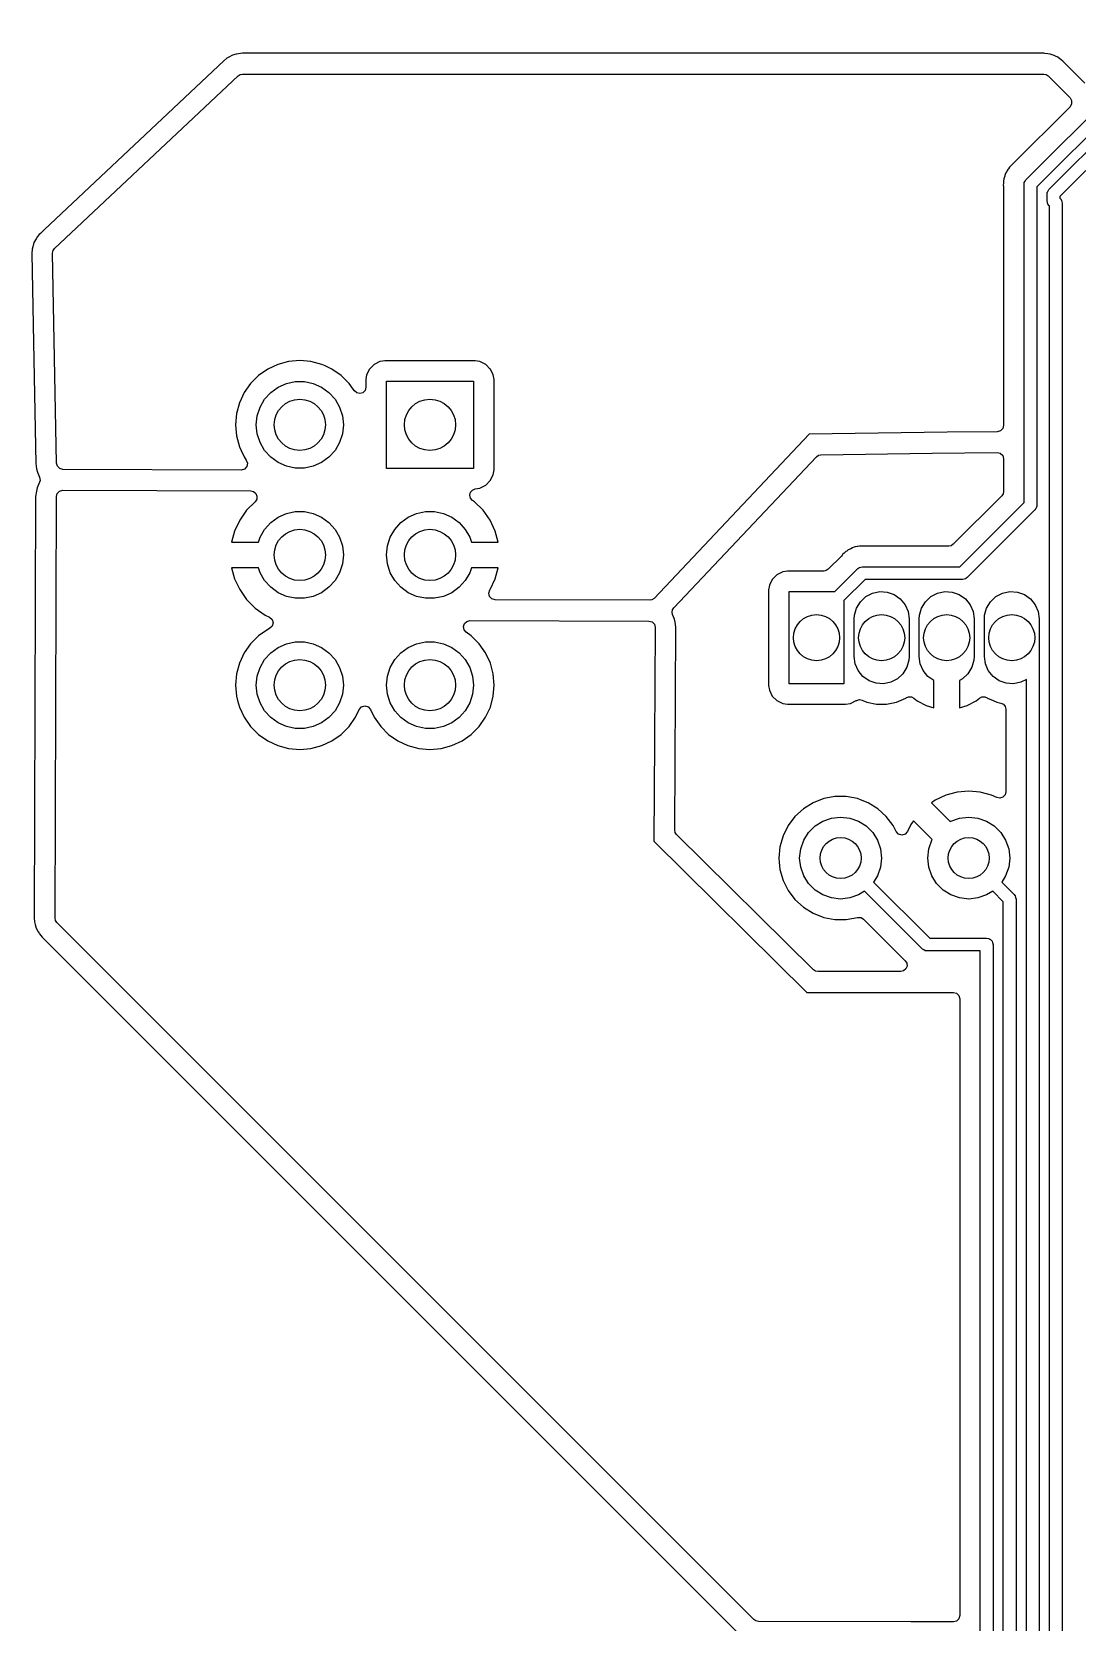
# Model space of a CAD drawing. Extents: x 0.79 to 7.48, y -4.92 to -0.79.
# Drawn here: x 5.858 to 6.661, y -3.867 to -2.645 of the extents above; entities that cross this region are included whole.
import ezdxf

# ---------------------------------------------------------------- set-up
doc = ezdxf.new("R2010")
doc.units = 0
doc.header["$MEASUREMENT"] = 0
doc.layers.add('BLACK', color=7, linetype='CONTINUOUS')

msp = doc.modelspace()

# ---------------------------------------------------------------- linework, layer by layer
at = {"layer": 'BLACK', "linetype": 'CONTINUOUS'}
for p, q in [((6.62152, -2.75847), (6.73524, -2.64475)), ((6.74364, -2.65027), (6.62992, -2.76398)), ((6.01175, -2.66275), (6.00907, -2.66412)), ((6.01464, -2.66191), (6.01175, -2.66275)), ((6.01644, -2.66156), (6.01464, -2.66191)), ((6.01943, -2.66128), (6.01644, -2.66156)), ((6.63522, -2.66128), (6.01943, -2.66128)), ((6.01943, -2.66128), (6.01943, -2.66128)), ((6.636, -2.66136), (6.63522, -2.66128)), ((6.63834, -2.66159), (6.636, -2.66136)), ((6.6402, -2.66196), (6.63834, -2.66159)), ((6.63924, -2.7658), (6.75295, -2.65209)), ((6.6432, -2.66287), (6.6402, -2.66196)), ((6.64431, -2.66346), (6.6432, -2.66287)), ((6.64596, -2.66434), (6.64431, -2.66346)), ((6.76135, -2.65761), (6.64764, -2.77132)), ((6.00514, -2.66694), (5.86735, -2.79662)), ((6.00752, -2.6651), (6.00514, -2.66694)), ((6.00907, -2.66412), (6.00752, -2.6651)), ((6.64754, -2.6654), (6.64596, -2.66434)), ((6.64861, -2.66628), (6.64754, -2.6654)), ((6.64996, -2.66739), (6.64861, -2.66628)), ((6.66668, -2.6841), (6.64996, -2.66739)), ((5.87513, -2.81123), (6.01609, -2.67857)), ((6.01609, -2.67857), (6.01763, -2.67759)), ((6.01763, -2.67759), (6.01943, -2.67724)), ((6.01943, -2.67724), (6.63522, -2.67724)), ((6.63522, -2.67724), (6.63709, -2.67762)), ((6.63709, -2.67762), (6.63867, -2.67867)), ((6.63867, -2.67867), (6.65539, -2.69539)), ((6.65539, -2.69539), (6.65665, -2.69758)), ((6.65665, -2.70011), (6.65539, -2.7023)), ((6.65665, -2.69758), (6.65665, -2.70011)), ((6.65539, -2.7023), (6.61068, -2.74701)), ((6.6088, -2.74877), (6.608, -2.75008)), ((6.61056, -2.74712), (6.6088, -2.74877)), ((6.61068, -2.74701), (6.61056, -2.74712)), ((6.60429, -2.76113), (6.60413, -2.76266)), ((6.60431, -2.76063), (6.60429, -2.76113)), ((6.60449, -2.75847), (6.60431, -2.7591)), ((6.60431, -2.7591), (6.60431, -2.76063)), ((6.60464, -2.75765), (6.60449, -2.75847)), ((6.60471, -2.757), (6.60464, -2.75765)), ((6.60527, -2.75557), (6.60471, -2.757)), ((6.60543, -2.7551), (6.60527, -2.75557)), ((6.60585, -2.75362), (6.60543, -2.7551)), ((6.60619, -2.75306), (6.60585, -2.75362)), ((6.60656, -2.75232), (6.60619, -2.75306)), ((6.6068, -2.75171), (6.60656, -2.75232)), ((6.60772, -2.75049), (6.6068, -2.75171)), ((6.608, -2.75008), (6.60772, -2.75049)), ((6.62008, -2.76195), (6.6202, -2.76108)), ((6.62019, -2.7609), (6.62024, -2.7608)), ((6.6202, -2.76108), (6.62019, -2.7609)), ((6.62024, -2.7608), (6.62028, -2.76056)), ((6.62028, -2.76056), (6.62094, -2.75953)), ((6.62094, -2.75953), (6.62152, -2.75847)), ((6.60413, -2.76266), (6.60424, -2.7633)), ((6.60424, -2.7633), (6.60431, -2.76413)), ((6.60431, -2.76413), (6.60431, -2.94708)), ((6.62008, -3.00643), (6.62008, -2.76195)), ((6.62992, -2.76398), (6.62992, -3.00846)), ((6.6378, -2.76928), (6.63792, -2.76841)), ((6.6378, -2.77472), (6.6378, -2.76928)), ((6.63791, -2.76824), (6.63796, -2.76814)), ((6.63792, -2.76841), (6.63791, -2.76824)), ((6.63796, -2.76814), (6.63799, -2.7679)), ((6.63799, -2.7679), (6.63865, -2.76687)), ((6.63865, -2.76687), (6.63924, -2.7658)), ((6.64764, -2.77132), (6.64764, -2.77268)), ((6.64764, -2.77268), (6.64797, -2.77301)), ((6.64797, -2.77301), (6.64849, -2.77371)), ((6.63814, -2.77588), (6.6378, -2.77472)), ((6.6384, -2.77708), (6.63814, -2.77588)), ((6.63855, -2.77727), (6.6384, -2.77708)), ((6.63858, -2.77738), (6.63855, -2.77727)), ((6.63871, -2.77749), (6.63858, -2.77738)), ((6.63924, -2.7782), (6.63871, -2.77749)), ((6.63957, -2.77853), (6.63924, -2.7782)), ((6.63957, -4.58976), (6.63957, -2.77853)), ((6.64849, -2.77371), (6.64863, -2.77383)), ((6.64863, -2.77383), (6.64866, -2.77393)), ((6.64866, -2.77393), (6.64881, -2.77413)), ((6.64881, -2.77413), (6.64907, -2.77532)), ((6.64907, -2.77532), (6.64941, -2.77649)), ((6.64941, -2.77649), (6.64941, -4.58773)), ((5.86735, -2.79662), (5.86419, -2.7996)), ((5.8583, -2.80988), (5.85792, -2.81186)), ((5.85926, -2.80669), (5.8583, -2.80988)), ((5.86086, -2.80378), (5.85926, -2.80669)), ((5.86202, -2.80212), (5.86086, -2.80378)), ((5.86338, -2.80053), (5.86202, -2.80212)), ((5.86419, -2.7996), (5.86338, -2.80053)), ((5.85792, -2.81186), (5.85763, -2.81518)), ((5.85763, -2.81518), (5.85763, -2.81518)), ((5.85763, -2.81518), (5.85892, -2.88337)), ((5.87359, -2.81487), (5.87398, -2.81289)), ((5.87665, -2.97619), (5.87359, -2.81487)), ((5.87398, -2.81289), (5.87513, -2.81123)), ((5.85892, -2.88337), (5.86069, -2.9765)), ((6.03887, -2.90388), (6.03182, -2.90882)), ((6.04668, -2.90024), (6.03887, -2.90388)), ((6.055, -2.89801), (6.04668, -2.90024)), ((6.06358, -2.89726), (6.055, -2.89801)), ((6.07216, -2.89801), (6.06358, -2.89726)), ((6.08049, -2.90024), (6.07216, -2.89801)), ((6.08301, -2.90142), (6.08049, -2.90024)), ((6.08829, -2.90388), (6.08301, -2.90142)), ((6.09535, -2.90882), (6.08829, -2.90388)), ((6.1172, -2.90383), (6.11494, -2.90828)), ((6.12073, -2.9003), (6.1172, -2.90383)), ((6.12518, -2.89803), (6.12073, -2.9003)), ((6.12703, -2.89774), (6.12518, -2.89803)), ((6.12518, -2.89803), (6.12518, -2.89803)), ((6.12518, -2.89803), (6.12518, -2.89803)), ((6.12888, -2.89744), (6.12703, -2.89774)), ((6.19829, -2.89744), (6.12888, -2.89744)), ((6.20198, -2.89803), (6.19829, -2.89744)), ((6.20643, -2.9003), (6.20198, -2.89803)), ((6.20996, -2.90383), (6.20643, -2.9003)), ((6.20999, -2.90388), (6.20996, -2.90383)), ((6.21223, -2.90828), (6.20999, -2.90388)), ((6.02572, -2.91491), (6.02078, -2.92197)), ((6.03182, -2.90882), (6.02572, -2.91491)), ((6.04119, -2.92181), (6.04685, -2.9177)), ((6.04685, -2.9177), (6.05324, -2.91485)), ((6.05324, -2.91485), (6.06008, -2.9134)), ((6.06008, -2.9134), (6.06708, -2.9134)), ((6.06708, -2.9134), (6.07392, -2.91485)), ((6.07392, -2.91485), (6.08031, -2.9177)), ((6.08031, -2.9177), (6.08597, -2.92181)), ((6.10144, -2.91491), (6.09535, -2.90882)), ((6.10444, -2.91919), (6.10144, -2.91491)), ((6.10547, -2.92066), (6.10444, -2.91919)), ((6.11374, -2.92023), (6.11206, -2.922)), ((6.11435, -2.91786), (6.11374, -2.92023)), ((6.11494, -2.90828), (6.11435, -2.91197)), ((6.11435, -2.91197), (6.11435, -2.91786)), ((6.13012, -2.98014), (6.13012, -2.91321)), ((6.13012, -2.91321), (6.19705, -2.91321)), ((6.19705, -2.91321), (6.19705, -2.98014)), ((6.21281, -2.91197), (6.21223, -2.90828)), ((6.21281, -2.98138), (6.21281, -2.91197)), ((6.01714, -2.92977), (6.01491, -2.9381)), ((6.02078, -2.92197), (6.01714, -2.92977)), ((6.03301, -2.93307), (6.03651, -2.92701)), ((6.03651, -2.92701), (6.04119, -2.92181)), ((6.08597, -2.92181), (6.09066, -2.92701)), ((6.09066, -2.92701), (6.09415, -2.93307)), ((6.10733, -2.92225), (6.10547, -2.92066)), ((6.10972, -2.92274), (6.10733, -2.92225)), ((6.11206, -2.922), (6.10972, -2.92274)), ((6.01491, -2.9381), (6.01416, -2.94668)), ((6.03012, -2.94668), (6.03085, -2.93972)), ((6.03085, -2.93972), (6.03301, -2.93307)), ((6.09415, -2.93307), (6.09632, -2.93972)), ((6.09632, -2.93972), (6.09705, -2.94668)), ((6.01416, -2.94668), (6.01491, -2.95526)), ((6.01491, -2.95526), (6.01714, -2.96358)), ((6.03085, -2.95363), (6.03012, -2.94668)), ((6.03301, -2.96029), (6.03085, -2.95363)), ((6.09632, -2.95363), (6.09415, -2.96029)), ((6.09705, -2.94668), (6.09632, -2.95363)), ((6.45502, -2.95385), (6.33589, -3.08002)), ((6.56096, -2.95246), (6.45502, -2.95385)), ((6.59949, -2.95196), (6.56096, -2.95246)), ((6.60191, -2.95128), (6.59949, -2.95196)), ((6.60367, -2.9495), (6.60191, -2.95128)), ((6.60431, -2.94708), (6.60367, -2.9495)), ((6.01714, -2.96358), (6.01843, -2.96633)), ((6.01843, -2.96633), (6.02078, -2.97139)), ((6.03651, -2.96635), (6.03301, -2.96029)), ((6.04119, -2.97155), (6.03651, -2.96635)), ((6.09066, -2.96635), (6.08597, -2.97155)), ((6.09415, -2.96029), (6.09066, -2.96635)), ((6.46405, -2.96969), (6.54938, -2.96858)), ((6.54938, -2.96858), (6.59937, -2.96792)), ((6.59937, -2.96792), (6.60183, -2.96856)), ((6.60183, -2.96856), (6.60365, -2.97035)), ((5.86069, -2.9765), (5.86129, -2.98056)), ((5.86129, -2.98056), (5.86197, -2.98296)), ((5.87733, -2.97859), (5.87665, -2.97619)), ((5.8791, -2.98034), (5.87733, -2.97859)), ((5.88151, -2.98098), (5.8791, -2.98034)), ((6.01845, -2.98147), (5.88151, -2.98098)), ((6.02099, -2.98077), (6.01845, -2.98147)), ((6.02078, -2.97139), (6.02246, -2.97379)), ((6.02279, -2.97885), (6.02099, -2.98077)), ((6.02246, -2.97379), (6.02334, -2.97627)), ((6.02334, -2.97627), (6.02279, -2.97885)), ((6.04685, -2.97566), (6.04119, -2.97155)), ((6.05324, -2.9785), (6.04685, -2.97566)), ((6.06008, -2.97996), (6.05324, -2.9785)), ((6.06708, -2.97996), (6.06008, -2.97996)), ((6.07392, -2.9785), (6.06708, -2.97996)), ((6.08031, -2.97566), (6.07392, -2.9785)), ((6.08597, -2.97155), (6.08031, -2.97566)), ((6.19705, -2.98014), (6.13012, -2.98014)), ((6.21223, -2.98507), (6.21281, -2.98138)), ((6.35101, -3.08726), (6.46057, -2.97122)), ((6.46057, -2.97122), (6.46215, -2.97011)), ((6.46215, -2.97011), (6.46405, -2.96969)), ((6.60365, -2.97035), (6.60431, -2.97281)), ((6.60431, -2.97281), (6.60431, -2.99787)), ((5.86364, -2.99075), (5.86179, -2.99519)), ((5.86197, -2.98296), (5.86366, -2.98689)), ((5.86402, -2.98943), (5.8635, -2.99069)), ((5.8635, -2.99069), (5.86364, -2.99075)), ((5.86366, -2.98689), (5.86402, -2.98943)), ((6.20198, -2.99532), (6.20643, -2.99306)), ((6.20643, -2.99306), (6.20996, -2.98953)), ((6.20996, -2.98953), (6.21223, -2.98507)), ((5.86057, -3.00176), (5.85952, -3.32552)), ((5.86113, -2.99763), (5.86057, -3.00176)), ((5.86179, -2.99519), (5.86113, -2.99763)), ((5.87548, -3.32557), (5.87653, -3.00181)), ((5.87653, -3.00181), (5.8772, -2.99938)), ((5.8772, -2.99938), (5.87899, -2.99759)), ((5.87899, -2.99759), (5.88143, -2.99695)), ((5.88143, -2.99695), (6.02587, -2.99746)), ((6.0293, -3.00579), (6.02271, -3.01238)), ((6.02587, -2.99746), (6.02808, -2.998)), ((6.02808, -2.998), (6.0298, -2.99948)), ((6.03049, -3.00385), (6.0293, -3.00579)), ((6.0298, -2.99948), (6.03067, -3.00158)), ((6.03067, -3.00158), (6.03049, -3.00385)), ((6.19424, -3.00077), (6.19476, -2.99853)), ((6.19481, -3.003), (6.19424, -3.00077)), ((6.19476, -2.99853), (6.19624, -2.99678)), ((6.19632, -3.00472), (6.19481, -3.003)), ((6.19624, -2.99678), (6.19836, -2.9959)), ((6.19788, -3.00581), (6.19632, -3.00472)), ((6.20445, -3.01238), (6.19788, -3.00581)), ((6.19836, -2.9959), (6.20198, -2.99532)), ((6.60288, -3.00132), (6.56569, -3.03851)), ((6.60394, -2.99974), (6.60288, -3.00132)), ((6.60431, -2.99787), (6.60394, -2.99974)), ((6.02271, -3.01238), (6.01738, -3.02)), ((6.04119, -3.02181), (6.04685, -3.0177)), ((6.04685, -3.0177), (6.05324, -3.01485)), ((6.05324, -3.01485), (6.06008, -3.0134)), ((6.06008, -3.0134), (6.06708, -3.0134)), ((6.06708, -3.0134), (6.07392, -3.01485)), ((6.07392, -3.01485), (6.08031, -3.0177)), ((6.08031, -3.0177), (6.08597, -3.02181)), ((6.14119, -3.02181), (6.14685, -3.0177)), ((6.14685, -3.0177), (6.15324, -3.01485)), ((6.15324, -3.01485), (6.16008, -3.0134)), ((6.16008, -3.0134), (6.16708, -3.0134)), ((6.16708, -3.0134), (6.17392, -3.01485)), ((6.17392, -3.01485), (6.18031, -3.0177)), ((6.18031, -3.0177), (6.18597, -3.02181)), ((6.20979, -3.02), (6.20445, -3.01238)), ((6.5708, -3.05571), (6.62008, -3.00643)), ((6.62848, -3.01194), (6.57631, -3.06411)), ((6.62906, -3.01088), (6.62848, -3.01194)), ((6.62972, -3.00985), (6.62906, -3.01088)), ((6.62976, -3.00961), (6.62972, -3.00985)), ((6.62981, -3.00951), (6.62976, -3.00961)), ((6.62992, -3.00846), (6.6298, -3.00933)), ((6.6298, -3.00933), (6.62981, -3.00951)), ((6.01345, -3.02843), (6.0112, -3.03683)), ((6.01738, -3.02), (6.01345, -3.02843)), ((6.03301, -3.03307), (6.03651, -3.02701)), ((6.03651, -3.02701), (6.04119, -3.02181)), ((6.08597, -3.02181), (6.09066, -3.02701)), ((6.09066, -3.02701), (6.09415, -3.03307)), ((6.13301, -3.03307), (6.13651, -3.02701)), ((6.13651, -3.02701), (6.14119, -3.02181)), ((6.18597, -3.02181), (6.19066, -3.02701)), ((6.19066, -3.02701), (6.19415, -3.03307)), ((6.21372, -3.02843), (6.20979, -3.02)), ((6.21597, -3.03683), (6.21372, -3.02843)), ((6.0112, -3.03683), (6.0112, -3.03683)), ((6.0112, -3.03683), (6.03179, -3.03683)), ((6.03179, -3.03683), (6.03301, -3.03307)), ((6.09415, -3.03307), (6.09632, -3.03972)), ((6.09632, -3.03972), (6.09705, -3.04668)), ((6.13012, -3.04668), (6.13085, -3.03972)), ((6.13085, -3.03972), (6.13301, -3.03307)), ((6.19415, -3.03307), (6.19538, -3.03683)), ((6.19538, -3.03683), (6.21597, -3.03683)), ((6.21597, -3.03683), (6.21597, -3.03683)), ((6.48642, -3.04218), (6.48502, -3.04279)), ((6.48687, -3.04195), (6.48642, -3.04218)), ((6.48821, -3.0412), (6.48687, -3.04195)), ((6.48884, -3.04105), (6.48821, -3.0412)), ((6.48963, -3.04078), (6.48884, -3.04105)), ((6.49023, -3.04052), (6.48963, -3.04078)), ((6.49175, -3.04031), (6.49023, -3.04052)), ((6.49224, -3.04022), (6.49175, -3.04031)), ((6.49373, -3.03986), (6.49224, -3.04022)), ((6.49614, -3.03994), (6.49373, -3.03986)), ((6.4963, -3.03994), (6.49614, -3.03994)), ((6.56224, -3.03994), (6.4963, -3.03994)), ((6.56411, -3.03957), (6.56224, -3.03994)), ((6.56569, -3.03851), (6.56411, -3.03957)), ((6.09632, -3.05363), (6.09415, -3.06029)), ((6.09705, -3.04668), (6.09632, -3.05363)), ((6.13085, -3.05363), (6.13012, -3.04668)), ((6.13301, -3.06029), (6.13085, -3.05363)), ((6.47969, -3.04755), (6.46963, -3.05761)), ((6.48023, -3.04691), (6.47969, -3.04755)), ((6.4806, -3.04638), (6.48023, -3.04691)), ((6.48179, -3.04541), (6.4806, -3.04638)), ((6.48216, -3.04507), (6.48179, -3.04541)), ((6.48325, -3.04399), (6.48216, -3.04507)), ((6.48382, -3.04367), (6.48325, -3.04399)), ((6.48451, -3.0432), (6.48382, -3.04367)), ((6.48502, -3.04279), (6.48451, -3.0432)), ((6.03179, -3.05652), (6.0112, -3.05652)), ((6.0112, -3.05652), (6.01345, -3.06492)), ((6.01345, -3.06492), (6.01738, -3.07335)), ((6.03301, -3.06029), (6.03179, -3.05652)), ((6.03651, -3.06635), (6.03301, -3.06029)), ((6.04119, -3.07155), (6.03651, -3.06635)), ((6.09066, -3.06635), (6.08597, -3.07155)), ((6.09415, -3.06029), (6.09066, -3.06635)), ((6.13651, -3.06635), (6.13301, -3.06029)), ((6.14119, -3.07155), (6.13651, -3.06635)), ((6.19066, -3.06635), (6.18597, -3.07155)), ((6.19415, -3.06029), (6.19066, -3.06635)), ((6.19538, -3.05652), (6.19415, -3.06029)), ((6.21597, -3.05652), (6.19538, -3.05652)), ((6.20979, -3.07335), (6.21372, -3.06492)), ((6.21372, -3.06492), (6.21597, -3.05652)), ((6.42665, -3.06542), (6.42438, -3.06987)), ((6.43018, -3.06189), (6.42665, -3.06542)), ((6.43463, -3.05962), (6.43018, -3.06189)), ((6.43648, -3.05933), (6.43463, -3.05962)), ((6.43463, -3.05962), (6.43463, -3.05962)), ((6.43463, -3.05962), (6.43463, -3.05962)), ((6.43833, -3.05904), (6.43648, -3.05933)), ((6.46618, -3.05904), (6.43833, -3.05904)), ((6.46805, -3.05866), (6.46618, -3.05904)), ((6.46963, -3.05761), (6.46805, -3.05866)), ((6.47473, -3.0748), (6.49239, -3.05715)), ((6.4979, -3.06555), (6.48169, -3.08176)), ((6.49239, -3.05715), (6.49309, -3.05662)), ((6.49309, -3.05662), (6.49321, -3.05649)), ((6.49321, -3.05649), (6.49331, -3.05646)), ((6.49331, -3.05646), (6.49351, -3.05631)), ((6.49351, -3.05631), (6.4947, -3.05605)), ((6.4947, -3.05605), (6.49587, -3.05571)), ((6.49587, -3.05571), (6.5708, -3.05571)), ((6.57283, -3.06555), (6.4979, -3.06555)), ((6.574, -3.06521), (6.57283, -3.06555)), ((6.57519, -3.06495), (6.574, -3.06521)), ((6.57539, -3.0648), (6.57519, -3.06495)), ((6.5755, -3.06477), (6.57539, -3.0648)), ((6.57561, -3.06464), (6.5755, -3.06477)), ((6.57631, -3.06411), (6.57561, -3.06464)), ((6.01738, -3.07335), (6.02271, -3.08097)), ((6.04685, -3.07566), (6.04119, -3.07155)), ((6.05324, -3.0785), (6.04685, -3.07566)), ((6.06008, -3.07996), (6.05324, -3.0785)), ((6.07392, -3.0785), (6.06708, -3.07996)), ((6.08031, -3.07566), (6.07392, -3.0785)), ((6.08597, -3.07155), (6.08031, -3.07566)), ((6.14685, -3.07566), (6.14119, -3.07155)), ((6.15324, -3.0785), (6.14685, -3.07566)), ((6.16008, -3.07996), (6.15324, -3.0785)), ((6.17392, -3.0785), (6.16708, -3.07996)), ((6.18031, -3.07566), (6.17392, -3.0785)), ((6.18597, -3.07155), (6.18031, -3.07566)), ((6.20878, -3.07602), (6.20965, -3.07355)), ((6.20932, -3.0786), (6.20878, -3.07602)), ((6.21111, -3.08052), (6.20932, -3.0786)), ((6.20965, -3.07355), (6.20979, -3.07335)), ((6.42438, -3.06987), (6.4238, -3.07356)), ((6.4238, -3.07356), (6.4238, -3.14691)), ((6.43957, -3.14567), (6.43957, -3.0748)), ((6.43957, -3.0748), (6.47473, -3.0748)), ((6.49429, -3.08257), (6.49848, -3.07866)), ((6.49848, -3.07866), (6.50358, -3.07602)), ((6.50358, -3.07602), (6.50919, -3.07485)), ((6.50919, -3.07485), (6.51492, -3.07524)), ((6.51492, -3.07524), (6.52032, -3.07716)), ((6.52032, -3.07716), (6.52501, -3.08047)), ((6.54429, -3.08257), (6.54848, -3.07866)), ((6.54848, -3.07866), (6.55358, -3.07602)), ((6.55358, -3.07602), (6.55919, -3.07485)), ((6.55919, -3.07485), (6.56492, -3.07524)), ((6.56492, -3.07524), (6.57032, -3.07716)), ((6.57032, -3.07716), (6.57501, -3.08047)), ((6.59429, -3.08257), (6.59848, -3.07866)), ((6.59848, -3.07866), (6.60358, -3.07602)), ((6.60358, -3.07602), (6.60919, -3.07485)), ((6.60919, -3.07485), (6.61492, -3.07524)), ((6.61492, -3.07524), (6.62032, -3.07716)), ((6.62032, -3.07716), (6.62501, -3.08047)), ((6.02271, -3.08097), (6.02929, -3.08755)), ((6.02929, -3.08755), (6.03691, -3.09288)), ((6.06708, -3.07996), (6.06008, -3.07996)), ((6.16708, -3.07996), (6.16008, -3.07996)), ((6.21364, -3.08123), (6.21111, -3.08052)), ((6.33213, -3.08152), (6.21364, -3.08123)), ((6.33397, -3.08127), (6.33213, -3.08146)), ((6.33213, -3.08146), (6.33213, -3.08152)), ((6.33589, -3.08002), (6.33397, -3.08127)), ((6.34967, -3.09064), (6.35001, -3.08882)), ((6.35004, -3.09245), (6.34967, -3.09064)), ((6.35001, -3.08882), (6.35101, -3.08726)), ((6.48169, -3.08176), (6.48169, -3.14567)), ((6.48976, -3.093), (6.49131, -3.08747)), ((6.49131, -3.08747), (6.49429, -3.08257)), ((6.52501, -3.08047), (6.52863, -3.08492)), ((6.52863, -3.08492), (6.53091, -3.09018)), ((6.53091, -3.09018), (6.53169, -3.09587)), ((6.53976, -3.093), (6.54131, -3.08747)), ((6.54131, -3.08747), (6.54429, -3.08257)), ((6.57501, -3.08047), (6.57863, -3.08492)), ((6.57863, -3.08492), (6.58091, -3.09018)), ((6.58091, -3.09018), (6.58169, -3.09587)), ((6.58976, -3.093), (6.59131, -3.08747)), ((6.59131, -3.08747), (6.59429, -3.08257)), ((6.62501, -3.08047), (6.62863, -3.08492)), ((6.62863, -3.08492), (6.63091, -3.09018)), ((6.63091, -3.09018), (6.63169, -3.09587)), ((6.03691, -3.09288), (6.04019, -3.09441)), ((6.04019, -3.10326), (6.03887, -3.10388)), ((6.04019, -3.09441), (6.04225, -3.09622)), ((6.04225, -3.10146), (6.04019, -3.10326)), ((6.04225, -3.09622), (6.04301, -3.09884)), ((6.04301, -3.09884), (6.04225, -3.10146)), ((6.18929, -3.10177), (6.19002, -3.09943)), ((6.18977, -3.10416), (6.18929, -3.10177)), ((6.19002, -3.09943), (6.1918, -3.09775)), ((6.1918, -3.09775), (6.19417, -3.09715)), ((6.19417, -3.09715), (6.33177, -3.09748)), ((6.33177, -3.09748), (6.33422, -3.09815)), ((6.33422, -3.09815), (6.336, -3.09995)), ((6.336, -3.09995), (6.33664, -3.1024)), ((6.33664, -3.1024), (6.33611, -3.18948)), ((6.35144, -3.0959), (6.35004, -3.09245)), ((6.35208, -3.09835), (6.35144, -3.0959)), ((6.35165, -3.25766), (6.35261, -3.10249)), ((6.35231, -3.10013), (6.35208, -3.09835)), ((6.35261, -3.10249), (6.35231, -3.10013)), ((6.35261, -3.10249), (6.35261, -3.10249)), ((6.35261, -3.10249), (6.35261, -3.10249)), ((6.48957, -3.09587), (6.48976, -3.093)), ((6.48957, -3.12461), (6.48957, -3.09587)), ((6.53169, -3.09587), (6.53169, -3.12461)), ((6.53957, -3.09587), (6.53976, -3.093)), ((6.53957, -3.12461), (6.53957, -3.09587)), ((6.58169, -3.09587), (6.58169, -3.12461)), ((6.58957, -3.09587), (6.58976, -3.093)), ((6.58957, -3.12461), (6.58957, -3.09587)), ((6.63169, -3.09587), (6.63169, -3.12461)), ((6.02572, -3.11491), (6.02078, -3.12197)), ((6.03182, -3.10882), (6.02572, -3.11491)), ((6.03887, -3.10388), (6.03182, -3.10882)), ((6.04685, -3.1177), (6.05324, -3.11485)), ((6.05324, -3.11485), (6.06008, -3.1134)), ((6.06008, -3.1134), (6.06708, -3.1134)), ((6.06708, -3.1134), (6.07392, -3.11485)), ((6.07392, -3.11485), (6.08031, -3.1177)), ((6.14685, -3.1177), (6.15324, -3.11485)), ((6.15324, -3.11485), (6.16008, -3.1134)), ((6.16008, -3.1134), (6.16708, -3.1134)), ((6.16708, -3.1134), (6.17392, -3.11485)), ((6.17392, -3.11485), (6.18031, -3.1177)), ((6.19136, -3.10603), (6.18977, -3.10416)), ((6.19535, -3.10882), (6.19136, -3.10603)), ((6.20144, -3.11491), (6.19535, -3.10882)), ((6.19535, -3.10882), (6.19535, -3.10882)), ((6.20638, -3.12197), (6.20144, -3.11491)), ((6.02078, -3.12197), (6.01714, -3.12977)), ((6.03301, -3.13307), (6.03651, -3.12701)), ((6.03651, -3.12701), (6.04119, -3.12181)), ((6.04119, -3.12181), (6.04685, -3.1177)), ((6.08031, -3.1177), (6.08597, -3.12181)), ((6.08597, -3.12181), (6.09066, -3.12701)), ((6.09066, -3.12701), (6.09415, -3.13307)), ((6.13301, -3.13307), (6.13651, -3.12701)), ((6.13651, -3.12701), (6.14119, -3.12181)), ((6.14119, -3.12181), (6.14685, -3.1177)), ((6.18031, -3.1177), (6.18597, -3.12181)), ((6.18597, -3.12181), (6.19066, -3.12701)), ((6.19066, -3.12701), (6.19415, -3.13307)), ((6.21002, -3.12977), (6.20638, -3.12197)), ((6.49035, -3.13029), (6.48957, -3.12461)), ((6.5315, -3.12747), (6.52995, -3.133)), ((6.53169, -3.12461), (6.5315, -3.12747)), ((6.54035, -3.13029), (6.53957, -3.12461)), ((6.5815, -3.12747), (6.57995, -3.133)), ((6.58169, -3.12461), (6.5815, -3.12747)), ((6.59035, -3.13029), (6.58957, -3.12461)), ((6.63169, -3.12461), (6.63159, -3.12604)), ((6.63159, -3.12604), (6.63169, -3.12638)), ((6.63169, -3.12638), (6.63169, -3.99272)), ((6.01491, -3.1381), (6.01416, -3.14668)), ((6.01714, -3.12977), (6.01491, -3.1381)), ((6.03012, -3.14668), (6.03085, -3.13972)), ((6.03085, -3.13972), (6.03301, -3.13307)), ((6.09415, -3.13307), (6.09632, -3.13972)), ((6.09632, -3.13972), (6.09705, -3.14668)), ((6.13012, -3.14668), (6.13085, -3.13972)), ((6.13085, -3.13972), (6.13301, -3.13307)), ((6.19415, -3.13307), (6.19632, -3.13972)), ((6.19632, -3.13972), (6.19705, -3.14668)), ((6.21225, -3.1381), (6.21002, -3.12977)), ((6.213, -3.14668), (6.21225, -3.1381)), ((6.49263, -3.13555), (6.49035, -3.13029)), ((6.49625, -3.14), (6.49263, -3.13555)), ((6.50094, -3.14331), (6.49625, -3.14)), ((6.52697, -3.1379), (6.52278, -3.14181)), ((6.52995, -3.133), (6.52697, -3.1379)), ((6.54263, -3.13555), (6.54035, -3.13029)), ((6.54625, -3.14), (6.54263, -3.13555)), ((6.55079, -3.1432), (6.54625, -3.14)), ((6.57697, -3.1379), (6.57278, -3.14181)), ((6.57995, -3.133), (6.57697, -3.1379)), ((6.59263, -3.13555), (6.59035, -3.13029)), ((6.59625, -3.14), (6.59263, -3.13555)), ((6.60094, -3.14331), (6.59625, -3.14)), ((6.01416, -3.14668), (6.01491, -3.15526)), ((6.03085, -3.15363), (6.03012, -3.14668)), ((6.09705, -3.14668), (6.09632, -3.15363)), ((6.13085, -3.15363), (6.13012, -3.14668)), ((6.19705, -3.14668), (6.19632, -3.15363)), ((6.21225, -3.15526), (6.213, -3.14668)), ((6.4238, -3.14691), (6.4238, -3.14691)), ((6.4238, -3.14691), (6.42438, -3.1506)), ((6.42438, -3.1506), (6.42438, -3.1506)), ((6.42438, -3.1506), (6.42438, -3.1506)), ((6.42438, -3.1506), (6.42665, -3.15505)), ((6.48169, -3.14567), (6.43957, -3.14567)), ((6.50634, -3.14523), (6.50094, -3.14331)), ((6.51207, -3.14562), (6.50634, -3.14523)), ((6.51768, -3.14445), (6.51207, -3.14562)), ((6.52278, -3.14181), (6.51768, -3.14445)), ((6.55079, -3.1642), (6.55079, -3.1432)), ((6.57278, -3.14181), (6.57047, -3.14301)), ((6.57047, -3.14301), (6.57047, -3.1642)), ((6.60634, -3.14523), (6.60094, -3.14331)), ((6.61207, -3.14562), (6.60634, -3.14523)), ((6.61768, -3.14445), (6.61207, -3.14562)), ((6.62185, -3.14229), (6.61768, -3.14445)), ((6.62185, -3.99068), (6.62185, -3.14229)), ((6.01491, -3.15526), (6.0158, -3.15858)), ((6.0158, -3.15858), (6.01714, -3.16358)), ((6.01714, -3.16358), (6.02078, -3.17139)), ((6.03301, -3.16029), (6.03085, -3.15363)), ((6.03651, -3.16635), (6.03301, -3.16029)), ((6.09415, -3.16029), (6.09066, -3.16635)), ((6.09632, -3.15363), (6.09415, -3.16029)), ((6.10916, -3.16543), (6.11096, -3.16338)), ((6.11096, -3.16338), (6.11358, -3.16262)), ((6.11358, -3.16262), (6.11621, -3.16338)), ((6.11621, -3.16338), (6.11801, -3.16543)), ((6.13301, -3.16029), (6.13085, -3.15363)), ((6.13651, -3.16635), (6.13301, -3.16029)), ((6.19415, -3.16029), (6.19066, -3.16635)), ((6.19632, -3.15363), (6.19415, -3.16029)), ((6.20638, -3.17139), (6.21002, -3.16358)), ((6.21002, -3.16358), (6.21225, -3.15526)), ((6.42665, -3.15505), (6.43018, -3.15858)), ((6.43018, -3.15858), (6.43018, -3.15858)), ((6.43018, -3.15858), (6.43463, -3.16085)), ((6.43463, -3.16085), (6.43833, -3.16144)), ((6.43833, -3.16144), (6.48293, -3.16144)), ((6.48293, -3.16144), (6.48663, -3.16085)), ((6.48663, -3.16085), (6.49108, -3.15858)), ((6.49108, -3.15858), (6.49148, -3.15838)), ((6.49108, -3.15858), (6.49108, -3.15858)), ((6.49148, -3.15838), (6.49357, -3.15785)), ((6.49357, -3.15785), (6.49568, -3.15827)), ((6.49568, -3.15827), (6.49624, -3.15852)), ((6.49624, -3.15852), (6.49919, -3.15983)), ((6.49919, -3.15983), (6.50676, -3.16144)), ((6.50676, -3.16144), (6.50676, -3.16144)), ((6.50676, -3.16144), (6.5145, -3.16144)), ((6.5145, -3.16144), (6.51955, -3.16036)), ((6.5145, -3.16144), (6.5145, -3.16144)), ((6.51955, -3.16036), (6.52207, -3.15983)), ((6.52207, -3.15983), (6.52915, -3.15668)), ((6.52915, -3.15668), (6.52945, -3.15646)), ((6.52945, -3.15646), (6.5314, -3.15561)), ((6.5314, -3.15561), (6.53353, -3.15567)), ((6.53353, -3.15567), (6.53542, -3.15663)), ((6.53542, -3.15663), (6.53788, -3.15865)), ((6.53788, -3.15865), (6.54496, -3.16243)), ((6.54496, -3.16243), (6.55079, -3.1642)), ((6.55079, -3.1642), (6.55079, -3.1642)), ((6.57047, -3.1642), (6.5763, -3.16243)), ((6.57047, -3.1642), (6.57047, -3.1642)), ((6.5763, -3.16243), (6.58338, -3.15865)), ((6.58338, -3.15865), (6.58584, -3.15663)), ((6.58584, -3.15663), (6.58773, -3.15567)), ((6.58773, -3.15567), (6.58986, -3.15561)), ((6.58986, -3.15561), (6.59181, -3.15646)), ((6.59181, -3.15646), (6.59211, -3.15668)), ((6.59211, -3.15668), (6.59624, -3.15852)), ((6.59624, -3.15852), (6.59919, -3.15983)), ((6.59919, -3.15983), (6.60222, -3.16047)), ((6.60222, -3.16047), (6.60421, -3.1614)), ((6.60421, -3.1614), (6.60559, -3.16311)), ((6.60559, -3.16311), (6.60608, -3.16525)), ((6.02078, -3.17139), (6.02572, -3.17844)), ((6.04119, -3.17155), (6.03651, -3.16635)), ((6.04685, -3.17566), (6.04119, -3.17155)), ((6.05324, -3.1785), (6.04685, -3.17566)), ((6.08031, -3.17566), (6.07392, -3.1785)), ((6.08597, -3.17155), (6.08031, -3.17566)), ((6.09066, -3.16635), (6.08597, -3.17155)), ((6.10144, -3.17844), (6.10638, -3.17139)), ((6.10638, -3.17139), (6.10916, -3.16543)), ((6.11801, -3.16543), (6.12078, -3.17139)), ((6.12078, -3.17139), (6.12572, -3.17844)), ((6.14119, -3.17155), (6.13651, -3.16635)), ((6.14685, -3.17566), (6.14119, -3.17155)), ((6.15324, -3.1785), (6.14685, -3.17566)), ((6.18031, -3.17566), (6.17392, -3.1785)), ((6.18597, -3.17155), (6.18031, -3.17566)), ((6.19066, -3.16635), (6.18597, -3.17155)), ((6.20144, -3.17844), (6.20638, -3.17139)), ((6.60608, -3.16525), (6.60608, -3.22869)), ((6.02572, -3.17844), (6.03182, -3.18454)), ((6.03182, -3.18454), (6.03887, -3.18948)), ((6.06008, -3.17996), (6.05324, -3.1785)), ((6.06708, -3.17996), (6.06008, -3.17996)), ((6.07392, -3.1785), (6.06708, -3.17996)), ((6.08829, -3.18948), (6.09535, -3.18454)), ((6.09535, -3.18454), (6.10144, -3.17844)), ((6.12572, -3.17844), (6.13182, -3.18454)), ((6.13182, -3.18454), (6.13887, -3.18948)), ((6.16008, -3.17996), (6.15324, -3.1785)), ((6.16708, -3.17996), (6.16008, -3.17996)), ((6.17392, -3.1785), (6.16708, -3.17996)), ((6.18829, -3.18948), (6.19535, -3.18454)), ((6.19535, -3.18454), (6.20144, -3.17844)), ((6.03887, -3.18948), (6.04668, -3.19312)), ((6.04668, -3.19312), (6.055, -3.19535)), ((6.055, -3.19535), (6.06358, -3.1961)), ((6.06358, -3.1961), (6.07216, -3.19535)), ((6.07216, -3.19535), (6.08049, -3.19312)), ((6.08049, -3.19312), (6.08829, -3.18948)), ((6.13887, -3.18948), (6.14668, -3.19312)), ((6.14668, -3.19312), (6.155, -3.19535)), ((6.155, -3.19535), (6.16358, -3.1961)), ((6.16358, -3.1961), (6.17216, -3.19535)), ((6.17216, -3.19535), (6.18049, -3.19312)), ((6.18049, -3.19312), (6.18829, -3.18948)), ((6.33611, -3.18948), (6.33563, -3.26665)), ((6.45798, -3.23704), (6.45053, -3.24165)), ((6.46614, -3.23387), (6.45798, -3.23704)), ((6.4678, -3.23356), (6.46614, -3.23387)), ((6.47475, -3.23226), (6.4678, -3.23356)), ((6.48351, -3.23226), (6.47475, -3.23226)), ((6.49212, -3.23387), (6.48351, -3.23226)), ((6.49439, -3.23475), (6.49212, -3.23387)), ((6.50029, -3.23704), (6.49439, -3.23475)), ((6.50774, -3.24165), (6.50029, -3.23704)), ((6.55187, -3.23503), (6.549, -3.23705)), ((6.549, -3.23705), (6.56341, -3.25146)), ((6.55999, -3.23125), (6.55187, -3.23503)), ((6.56864, -3.22893), (6.55999, -3.23125)), ((6.57756, -3.22815), (6.56864, -3.22893)), ((6.58648, -3.22893), (6.57756, -3.22815)), ((6.59513, -3.23125), (6.58648, -3.22893)), ((6.59914, -3.23312), (6.59513, -3.23125)), ((6.60152, -3.23356), (6.59914, -3.23312)), ((6.60382, -3.23281), (6.60152, -3.23356)), ((6.60548, -3.23104), (6.60382, -3.23281)), ((6.60608, -3.22869), (6.60548, -3.23104)), ((6.44406, -3.24755), (6.43878, -3.25454)), ((6.45053, -3.24165), (6.44406, -3.24755)), ((6.46547, -3.25115), (6.47213, -3.24882)), ((6.47213, -3.24882), (6.47913, -3.24803)), ((6.47913, -3.24803), (6.48614, -3.24882)), ((6.48614, -3.24882), (6.4928, -3.25115)), ((6.51421, -3.24755), (6.50774, -3.24165)), ((6.51949, -3.25454), (6.51421, -3.24755)), ((6.56389, -3.25115), (6.57055, -3.24882)), ((6.57055, -3.24882), (6.57756, -3.24803)), ((6.57756, -3.24803), (6.58457, -3.24882)), ((6.58457, -3.24882), (6.59122, -3.25115)), ((6.35165, -3.25797), (6.35165, -3.25766)), ((6.35202, -3.25986), (6.35165, -3.25797)), ((6.3531, -3.26147), (6.35202, -3.25986)), ((6.45818, -3.36536), (6.3531, -3.26147)), ((6.43487, -3.26238), (6.43248, -3.27081)), ((6.43878, -3.25454), (6.43487, -3.26238)), ((6.45076, -3.26586), (6.45451, -3.25989)), ((6.45451, -3.25989), (6.4595, -3.2549)), ((6.4595, -3.2549), (6.46547, -3.25115)), ((6.4928, -3.25115), (6.49877, -3.2549)), ((6.49877, -3.2549), (6.50376, -3.25989)), ((6.50376, -3.25989), (6.50751, -3.26586)), ((6.52182, -3.25921), (6.51949, -3.25454)), ((6.52364, -3.2612), (6.52182, -3.25921)), ((6.52625, -3.26192), (6.52364, -3.2612)), ((6.52884, -3.26114), (6.52625, -3.26192)), ((6.53061, -3.2591), (6.52884, -3.26114)), ((6.53307, -3.25384), (6.53061, -3.2591)), ((6.53508, -3.25097), (6.53307, -3.25384)), ((6.54949, -3.26538), (6.53508, -3.25097)), ((6.56341, -3.25146), (6.56389, -3.25115)), ((6.59122, -3.25115), (6.5972, -3.2549)), ((6.5972, -3.2549), (6.60218, -3.25989)), ((6.60218, -3.25989), (6.60594, -3.26586)), ((6.33563, -3.26665), (6.33563, -3.26665)), ((6.33563, -3.26665), (6.45304, -3.38273)), ((6.43248, -3.27081), (6.43167, -3.27953)), ((6.43248, -3.27081), (6.43248, -3.27081)), ((6.43248, -3.27081), (6.43248, -3.27081)), ((6.44764, -3.27953), (6.44843, -3.27252)), ((6.44843, -3.27252), (6.45076, -3.26586)), ((6.50751, -3.26586), (6.50984, -3.27252)), ((6.50984, -3.27252), (6.51063, -3.27953)), ((6.54606, -3.27953), (6.54685, -3.27252)), ((6.54685, -3.27252), (6.54918, -3.26586)), ((6.54918, -3.26586), (6.54949, -3.26538)), ((6.60594, -3.26586), (6.60827, -3.27252)), ((6.60827, -3.27252), (6.60906, -3.27953)), ((6.43167, -3.27953), (6.43197, -3.28276)), ((6.43197, -3.28276), (6.43248, -3.28825)), ((6.44843, -3.28654), (6.44764, -3.27953)), ((6.45076, -3.29319), (6.44843, -3.28654)), ((6.50984, -3.28654), (6.50751, -3.29319)), ((6.51063, -3.27953), (6.50984, -3.28654)), ((6.54685, -3.28654), (6.54606, -3.27953)), ((6.54918, -3.29319), (6.54685, -3.28654)), ((6.60827, -3.28654), (6.60594, -3.29319)), ((6.60906, -3.27953), (6.60827, -3.28654)), ((6.43248, -3.28825), (6.43487, -3.29667)), ((6.43487, -3.29667), (6.43878, -3.30452)), ((6.45451, -3.29917), (6.45076, -3.29319)), ((6.50751, -3.29319), (6.50452, -3.29795)), ((6.50452, -3.29795), (6.54764, -3.34108)), ((6.55293, -3.29917), (6.54918, -3.29319)), ((6.60594, -3.29319), (6.60294, -3.29795)), ((6.60294, -3.29795), (6.61253, -3.30754)), ((6.43878, -3.30452), (6.44406, -3.31151)), ((6.4595, -3.30415), (6.45451, -3.29917)), ((6.46547, -3.3079), (6.4595, -3.30415)), ((6.47213, -3.31023), (6.46547, -3.3079)), ((6.47913, -3.31102), (6.47213, -3.31023)), ((6.48614, -3.31023), (6.47913, -3.31102)), ((6.4928, -3.3079), (6.48614, -3.31023)), ((6.49756, -3.30491), (6.4928, -3.3079)), ((6.54213, -3.34948), (6.49756, -3.30491)), ((6.55792, -3.30415), (6.55293, -3.29917)), ((6.56389, -3.3079), (6.55792, -3.30415)), ((6.57055, -3.31023), (6.56389, -3.3079)), ((6.57756, -3.31102), (6.57055, -3.31023)), ((6.58457, -3.31023), (6.57756, -3.31102)), ((6.59122, -3.3079), (6.58457, -3.31023)), ((6.59599, -3.30491), (6.59122, -3.3079)), ((6.60413, -3.31306), (6.59599, -3.30491)), ((6.61253, -3.30754), (6.61306, -3.30825)), ((6.61306, -3.30825), (6.6132, -3.30836)), ((6.6132, -3.30836), (6.61323, -3.30847)), ((6.61323, -3.30847), (6.61337, -3.30867)), ((6.61337, -3.30867), (6.61363, -3.30986)), ((6.61363, -3.30986), (6.61398, -3.31102)), ((6.61398, -3.31102), (6.61398, -3.98538)), ((6.44406, -3.31151), (6.45053, -3.31741)), ((6.45053, -3.31741), (6.45798, -3.32202)), ((6.45798, -3.32202), (6.45798, -3.32202)), ((6.45798, -3.32202), (6.45798, -3.32202)), ((6.45798, -3.32202), (6.46614, -3.32518)), ((6.60413, -3.98334), (6.60413, -3.31306)), ((5.85952, -3.32552), (5.85982, -3.32864)), ((5.85982, -3.32864), (5.86018, -3.33052)), ((5.86018, -3.33052), (5.86109, -3.33353)), ((5.86109, -3.33353), (5.86224, -3.33569)), ((5.86224, -3.33569), (5.86257, -3.3363)), ((5.87585, -3.32745), (5.87548, -3.32557)), ((5.87691, -3.32904), (5.87585, -3.32745)), ((6.41248, -3.86461), (5.87691, -3.32904)), ((6.46614, -3.32518), (6.47475, -3.32679)), ((6.47475, -3.32679), (6.48351, -3.32679)), ((6.48351, -3.32679), (6.49212, -3.32518)), ((6.48351, -3.32679), (6.48351, -3.32679)), ((6.49212, -3.32518), (6.49246, -3.32512)), ((6.49212, -3.32518), (6.49212, -3.32518)), ((6.49246, -3.32512), (6.4948, -3.32525)), ((6.4948, -3.32525), (6.49681, -3.32646)), ((6.49681, -3.32646), (6.52878, -3.35843)), ((5.86257, -3.3363), (5.86328, -3.33736)), ((5.86328, -3.33736), (5.86363, -3.33789)), ((5.86363, -3.33789), (5.86562, -3.34032)), ((5.86562, -3.34032), (6.40119, -3.8759)), ((6.54764, -3.34108), (6.59134, -3.34108)), ((6.59134, -3.34108), (6.59273, -3.34128)), ((6.59273, -3.34128), (6.59303, -3.34147)), ((6.59303, -3.34147), (6.59338, -3.34152)), ((6.59338, -3.34152), (6.59418, -3.34221)), ((6.59418, -3.34221), (6.59506, -3.34278)), ((6.59506, -3.34278), (6.59521, -3.3431)), ((6.59521, -3.3431), (6.59548, -3.34334)), ((6.59548, -3.34334), (6.59577, -3.34435)), ((6.59577, -3.34435), (6.59621, -3.3453)), ((6.59621, -3.3453), (6.59616, -3.34566)), ((6.59616, -3.34566), (6.59626, -3.346)), ((6.59626, -3.346), (6.59626, -3.97804)), ((6.52878, -3.35843), (6.52997, -3.36038)), ((6.54319, -3.35006), (6.54213, -3.34948)), ((6.54422, -3.35072), (6.54319, -3.35006)), ((6.54447, -3.35076), (6.54422, -3.35072)), ((6.54456, -3.35081), (6.54447, -3.35076)), ((6.54474, -3.3508), (6.54456, -3.35081)), ((6.54561, -3.35092), (6.54474, -3.3508)), ((6.58642, -3.35092), (6.54561, -3.35092)), ((6.58642, -3.976), (6.58642, -3.35092)), ((6.45975, -3.3664), (6.45818, -3.36536)), ((6.46161, -3.36677), (6.45975, -3.3664)), ((6.52533, -3.36677), (6.46161, -3.36677)), ((6.52755, -3.36624), (6.52533, -3.36677)), ((6.52928, -3.36476), (6.52755, -3.36624)), ((6.53015, -3.36265), (6.52928, -3.36476)), ((6.52997, -3.36038), (6.53015, -3.36265)), ((6.45304, -3.38273), (6.45304, -3.38273)), ((6.45304, -3.38273), (6.56577, -3.38273)), ((6.56577, -3.38273), (6.56821, -3.38339)), ((6.56821, -3.38339), (6.57, -3.38517)), ((6.57, -3.38517), (6.57065, -3.38761)), ((6.57065, -3.38761), (6.57065, -3.8616)), ((6.41406, -3.86566), (6.41248, -3.86461)), ((6.41592, -3.86604), (6.41406, -3.86566)), ((6.53314, -3.86638), (6.41592, -3.86604)), ((6.56575, -3.86648), (6.53314, -3.86638)), ((6.5682, -3.86583), (6.56575, -3.86648)), ((6.56999, -3.86404), (6.5682, -3.86583)), ((6.57065, -3.8616), (6.56999, -3.86404))]:
    msp.add_line(p, q, dxfattribs=at)
at = {"layer": 'BLACK'}
for centre, radius in [((6.06358, -2.94668), 0.019685), ((6.16358, -2.94668), 0.019685), ((6.06358, -3.04668), 0.019685), ((6.16358, -3.04668), 0.019685), ((6.46063, -3.11024), 0.017716), ((6.51063, -3.11024), 0.017716), ((6.56063, -3.11024), 0.017716), ((6.61063, -3.11024), 0.017716), ((6.06358, -3.14668), 0.019685), ((6.16358, -3.14668), 0.019685), ((6.47913, -3.27953), 0.015748), ((6.57756, -3.27953), 0.015748)]:
    msp.add_circle(centre, radius, dxfattribs=at)

doc.saveas('drawing.dxf')
